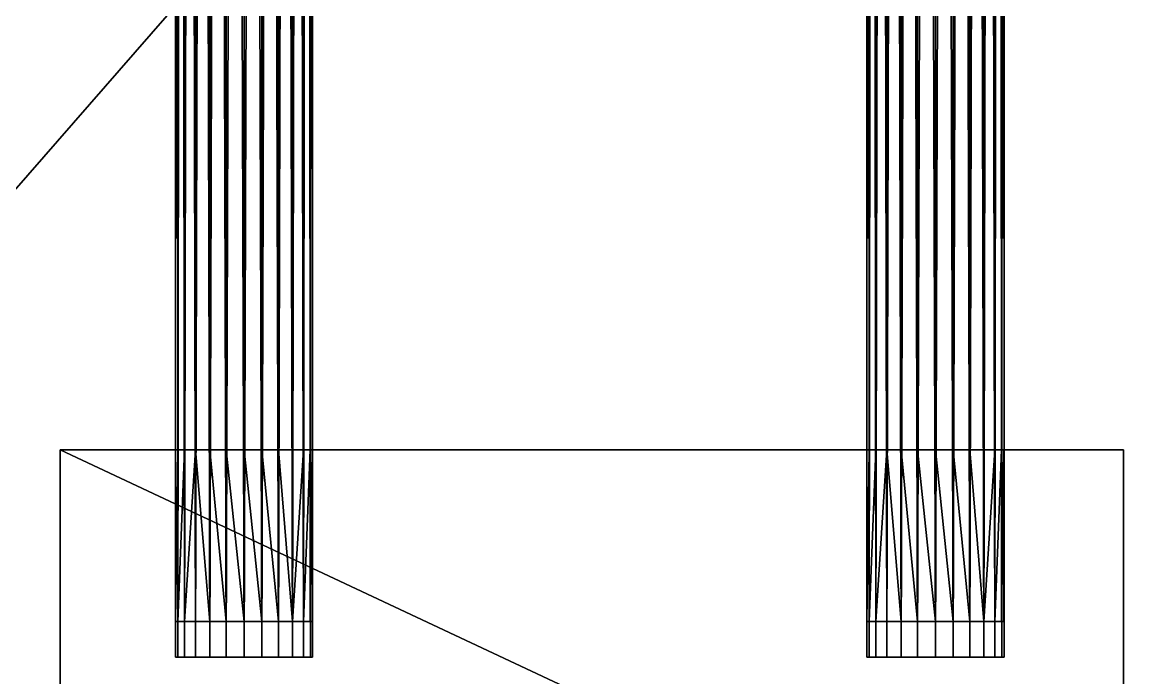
# Model space of a CAD drawing. Extents: x -15 to 425, y -15 to 425.
# Drawn here: x 87.9 to 153.2, y 32.8 to 71 of the extents above; entities that cross this region are included whole.
import ezdxf

# ---------------------------------------------------------------- set-up
doc = ezdxf.new("R2010")
doc.units = 0
doc.layers.get('0').update_dxf_attribs({"color": 13, "linetype": 'CONTINUOUS'})
for name, color, linetype in [('BARRES_PRINCIPALES', 36, 'CONTINUOUS'), ('PLATEAU_PRINCIPAL', 190, 'CONTINUOUS'), ('SUPPORT_HORIZONTAL', 36, 'CONTINUOUS')]:
    doc.layers.add(name, color=color, linetype=linetype)

# ---------------------------------------------------------------- blocks, each defined once
blk = doc.blocks.new('FOND')
mesh = blk.add_polyface()
corners = [(430, 430), (0, 0), (0, 430), (430, 0)]
mesh.append_faces([[corners[k] for k in face] for face in [(0, 1, 2), (1, 0, 3)]], dxfattribs={"vtx0": -1})
mesh = blk.add_polyface()
corners = [(430, 0, 10), (0, 430, 10), (0, 0, 10), (430, 430, 10)]
mesh.append_faces([[corners[k] for k in face] for face in [(0, 1, 2), (1, 0, 3)]], dxfattribs={"vtx0": -1})
blk = doc.blocks.new('PLATEAU_PRINCIPAL')
at = {"layer": 'PLATEAU_PRINCIPAL'}
mesh = blk.add_polyface(dxfattribs=at)
corners = [(0, 32.244, 10), (32.244, 385, 10), (0, 352.756, 10), (32.244, 0, 10), (368.326, 385, 10), (368.326, 0, 10), (400.57, 32.244, 10), (400.57, 352.756, 10)]
mesh.append_faces([[corners[k] for k in face] for face in [(0, 1, 2), (4, 6, 7)]], dxfattribs={"vtx0": -1})
mesh.append_faces([[corners[k] for k in face] for face in [(1, 3, 4)]], dxfattribs={"vtx0": -1, "vtx1": -1})
mesh.append_faces([[corners[k] for k in face] for face in [(1, 0, 3), (4, 3, 5), (4, 5, 6)]], dxfattribs={"vtx0": -1, "vtx2": -1})
mesh = blk.add_polyface(dxfattribs=at)
corners = [(32.244, 385), (0, 32.244), (0, 352.756), (32.244, 0), (368.326, 385), (368.326, 0), (400.57, 352.756), (400.57, 32.244)]
mesh.append_faces([[corners[k] for k in face] for face in [(0, 1, 2), (5, 6, 7)]], dxfattribs={"vtx0": -1})
mesh.append_faces([[corners[k] for k in face] for face in [(1, 0, 3), (3, 4, 5)]], dxfattribs={"vtx0": -1, "vtx1": -1})
mesh.append_faces([[corners[k] for k in face] for face in [(3, 0, 4), (5, 4, 6)]], dxfattribs={"vtx0": -1, "vtx2": -1})
blk = doc.blocks.new('BARRE_TRANSVERSALLE')
at = {"layer": 'BARRES_PRINCIPALES'}
for p, q in [((500.6, 8, 4), (159.2, 8, 4)), ((500.6, 7.864, 2.965), (159.2, 7.864, 2.965)), ((500.6, 7.864, 5.035), (159.2, 7.864, 5.035)), ((500.6, 7.464, 2), (159.2, 7.464, 2)), ((500.6, 7.464, 6), (159.2, 7.464, 6)), ((500.6, 6.828, 1.172), (159.2, 6.828, 1.172)), ((500.6, 6.828, 6.828), (159.2, 6.828, 6.828)), ((500.6, 6, 0.536), (159.2, 6, 0.536)), ((500.6, 6, 7.464), (159.2, 6, 7.464)), ((500.6, 5.035, 0.136), (159.2, 5.035, 0.136)), ((500.6, 5.035, 7.864), (159.2, 5.035, 7.864)), ((500.6, 4, 8), (159.2, 4, 8)), ((500.6, 4), (159.2, 4)), ((500.6, 2.965, 0.136), (159.2, 2.965, 0.136)), ((500.6, 2.965, 7.864), (159.2, 2.965, 7.864)), ((500.6, 2, 7.464), (159.2, 2, 7.464)), ((500.6, 2, 0.536), (159.2, 2, 0.536)), ((500.6, 1.172, 6.828), (159.2, 1.172, 6.828)), ((500.6, 1.172, 1.172), (159.2, 1.172, 1.172)), ((500.6, 0.536, 6), (159.2, 0.536, 6)), ((500.6, 0.536, 2), (159.2, 0.536, 2)), ((500.6, 0.136, 2.965), (159.2, 0.136, 2.965)), ((500.6, 0.136, 5.035), (159.2, 0.136, 5.035)), ((500.6, 0, 4), (159.2, 0, 4))]:
    blk.add_line(p, q, dxfattribs=at)
at = {"layer": 'BARRES_PRINCIPALES', "extrusion": (-1, 0, 0)}
blk.add_circle((-4, 4, -500.6), 4, dxfattribs=at)
at = {"layer": 'BARRES_PRINCIPALES'}
mesh = blk.add_polyface(dxfattribs=at)
corners = [(159.2, 8, 4), (500.6, 7.864, 2.965), (159.2, 7.864, 2.965), (500.6, 8, 4)]
mesh.append_faces([[corners[k] for k in face] for face in [(0, 1, 2), (1, 0, 3)]], dxfattribs={"vtx0": -1})
mesh = blk.add_polyface(dxfattribs=at)
corners = [(159.2, 7.864, 5.035), (500.6, 8, 4), (159.2, 8, 4), (500.6, 7.864, 5.035)]
mesh.append_faces([[corners[k] for k in face] for face in [(0, 1, 2), (1, 0, 3)]], dxfattribs={"vtx0": -1})
mesh = blk.add_polyface(dxfattribs=at)
corners = [(159.2, 7.864, 2.965), (500.6, 7.464, 2), (159.2, 7.464, 2), (500.6, 7.864, 2.965)]
mesh.append_faces([[corners[k] for k in face] for face in [(0, 1, 2), (1, 0, 3)]], dxfattribs={"vtx0": -1})
mesh = blk.add_polyface(dxfattribs=at)
corners = [(159.2, 7.464, 6), (500.6, 7.864, 5.035), (159.2, 7.864, 5.035), (500.6, 7.464, 6)]
mesh.append_faces([[corners[k] for k in face] for face in [(0, 1, 2), (1, 0, 3)]], dxfattribs={"vtx0": -1})
mesh = blk.add_polyface(dxfattribs=at)
corners = [(500.6, 0.136, 2.965), (500.6, 0.136, 5.035), (500.6, 0, 4), (500.6, 0.536, 2), (500.6, 0.536, 6), (500.6, 1.172, 1.172), (500.6, 1.172, 6.828), (500.6, 2, 0.536), (500.6, 2, 7.464), (500.6, 2.965, 0.136), (500.6, 2.965, 7.864), (500.6, 4), (500.6, 4, 8), (500.6, 5.035, 0.136), (500.6, 5.035, 7.864), (500.6, 6, 0.536), (500.6, 6, 7.464), (500.6, 6.828, 1.172), (500.6, 6.828, 6.828), (500.6, 7.464, 2), (500.6, 7.464, 6), (500.6, 7.864, 2.965), (500.6, 7.864, 5.035), (500.6, 8, 4)]
mesh.append_faces([[corners[k] for k in face] for face in [(0, 1, 2), (22, 21, 23)]], dxfattribs={"vtx0": -1})
mesh.append_faces([[corners[k] for k in face] for face in [(1, 3, 4), (4, 5, 6), (6, 7, 8), (8, 9, 10), (10, 11, 12), (12, 13, 14), (14, 15, 16), (16, 17, 18), (18, 19, 20), (20, 21, 22)]], dxfattribs={"vtx0": -1, "vtx1": -1})
mesh.append_faces([[corners[k] for k in face] for face in [(1, 0, 3), (4, 3, 5), (6, 5, 7), (8, 7, 9), (10, 9, 11), (12, 11, 13), (14, 13, 15), (16, 15, 17), (18, 17, 19), (20, 19, 21)]], dxfattribs={"vtx0": -1, "vtx2": -1})
mesh = blk.add_polyface(dxfattribs=at)
corners = [(159.2, 6.828, 6.828), (500.6, 7.464, 6), (159.2, 7.464, 6), (500.6, 6.828, 6.828)]
mesh.append_faces([[corners[k] for k in face] for face in [(0, 1, 2), (1, 0, 3)]], dxfattribs={"vtx0": -1})
mesh = blk.add_polyface(dxfattribs=at)
corners = [(159.2, 7.464, 2), (500.6, 6.828, 1.172), (159.2, 6.828, 1.172), (500.6, 7.464, 2)]
mesh.append_faces([[corners[k] for k in face] for face in [(0, 1, 2), (1, 0, 3)]], dxfattribs={"vtx0": -1})
mesh = blk.add_polyface(dxfattribs=at)
corners = [(500.6, 6, 7.464), (159.2, 6.828, 6.828), (159.2, 6, 7.464), (500.6, 6.828, 6.828)]
mesh.append_faces([[corners[k] for k in face] for face in [(0, 1, 2), (1, 0, 3)]], dxfattribs={"vtx0": -1})
mesh = blk.add_polyface(dxfattribs=at)
corners = [(500.6, 6.828, 1.172), (159.2, 6, 0.536), (159.2, 6.828, 1.172), (500.6, 6, 0.536)]
mesh.append_faces([[corners[k] for k in face] for face in [(0, 1, 2), (1, 0, 3)]], dxfattribs={"vtx0": -1})
mesh = blk.add_polyface(dxfattribs=at)
corners = [(500.6, 5.035, 7.864), (159.2, 6, 7.464), (159.2, 5.035, 7.864), (500.6, 6, 7.464)]
mesh.append_faces([[corners[k] for k in face] for face in [(0, 1, 2), (1, 0, 3)]], dxfattribs={"vtx0": -1})
mesh = blk.add_polyface(dxfattribs=at)
corners = [(500.6, 6, 0.536), (159.2, 5.035, 0.136), (159.2, 6, 0.536), (500.6, 5.035, 0.136)]
mesh.append_faces([[corners[k] for k in face] for face in [(0, 1, 2), (1, 0, 3)]], dxfattribs={"vtx0": -1})
mesh = blk.add_polyface(dxfattribs=at)
corners = [(500.6, 4, 8), (159.2, 5.035, 7.864), (159.2, 4, 8), (500.6, 5.035, 7.864)]
mesh.append_faces([[corners[k] for k in face] for face in [(0, 1, 2), (1, 0, 3)]], dxfattribs={"vtx0": -1})
mesh = blk.add_polyface(dxfattribs=at)
corners = [(500.6, 5.035, 0.136), (159.2, 4), (159.2, 5.035, 0.136), (500.6, 4)]
mesh.append_faces([[corners[k] for k in face] for face in [(0, 1, 2), (1, 0, 3)]], dxfattribs={"vtx0": -1})
mesh = blk.add_polyface(dxfattribs=at)
corners = [(500.6, 2.965, 7.864), (159.2, 4, 8), (159.2, 2.965, 7.864), (500.6, 4, 8)]
mesh.append_faces([[corners[k] for k in face] for face in [(0, 1, 2), (1, 0, 3)]], dxfattribs={"vtx0": -1})
mesh = blk.add_polyface(dxfattribs=at)
corners = [(500.6, 4), (159.2, 2.965, 0.136), (159.2, 4), (500.6, 2.965, 0.136)]
mesh.append_faces([[corners[k] for k in face] for face in [(0, 1, 2), (1, 0, 3)]], dxfattribs={"vtx0": -1})
mesh = blk.add_polyface(dxfattribs=at)
corners = [(500.6, 2.965, 0.136), (159.2, 2, 0.536), (159.2, 2.965, 0.136), (500.6, 2, 0.536)]
mesh.append_faces([[corners[k] for k in face] for face in [(0, 1, 2), (1, 0, 3)]], dxfattribs={"vtx0": -1})
mesh = blk.add_polyface(dxfattribs=at)
corners = [(500.6, 2, 7.464), (159.2, 2.965, 7.864), (159.2, 2, 7.464), (500.6, 2.965, 7.864)]
mesh.append_faces([[corners[k] for k in face] for face in [(0, 1, 2), (1, 0, 3)]], dxfattribs={"vtx0": -1})
mesh = blk.add_polyface(dxfattribs=at)
corners = [(500.6, 2, 0.536), (159.2, 1.172, 1.172), (159.2, 2, 0.536), (500.6, 1.172, 1.172)]
mesh.append_faces([[corners[k] for k in face] for face in [(0, 1, 2), (1, 0, 3)]], dxfattribs={"vtx0": -1})
mesh = blk.add_polyface(dxfattribs=at)
corners = [(500.6, 1.172, 6.828), (159.2, 2, 7.464), (159.2, 1.172, 6.828), (500.6, 2, 7.464)]
mesh.append_faces([[corners[k] for k in face] for face in [(0, 1, 2), (1, 0, 3)]], dxfattribs={"vtx0": -1})
mesh = blk.add_polyface(dxfattribs=at)
corners = [(500.6, 0.536, 2), (159.2, 1.172, 1.172), (500.6, 1.172, 1.172), (159.2, 0.536, 2)]
mesh.append_faces([[corners[k] for k in face] for face in [(0, 1, 2), (1, 0, 3)]], dxfattribs={"vtx0": -1})
mesh = blk.add_polyface(dxfattribs=at)
corners = [(500.6, 1.172, 6.828), (159.2, 0.536, 6), (500.6, 0.536, 6), (159.2, 1.172, 6.828)]
mesh.append_faces([[corners[k] for k in face] for face in [(0, 1, 2), (1, 0, 3)]], dxfattribs={"vtx0": -1})
mesh = blk.add_polyface(dxfattribs=at)
corners = [(500.6, 0.136, 2.965), (159.2, 0.536, 2), (500.6, 0.536, 2), (159.2, 0.136, 2.965)]
mesh.append_faces([[corners[k] for k in face] for face in [(0, 1, 2), (1, 0, 3)]], dxfattribs={"vtx0": -1})
mesh = blk.add_polyface(dxfattribs=at)
corners = [(500.6, 0.536, 6), (159.2, 0.136, 5.035), (500.6, 0.136, 5.035), (159.2, 0.536, 6)]
mesh.append_faces([[corners[k] for k in face] for face in [(0, 1, 2), (1, 0, 3)]], dxfattribs={"vtx0": -1})
mesh = blk.add_polyface(dxfattribs=at)
corners = [(500.6, 0.136, 5.035), (159.2, 0, 4), (500.6, 0, 4), (159.2, 0.136, 5.035)]
mesh.append_faces([[corners[k] for k in face] for face in [(0, 1, 2), (1, 0, 3)]], dxfattribs={"vtx0": -1})
mesh = blk.add_polyface(dxfattribs=at)
corners = [(500.6, 0, 4), (159.2, 0.136, 2.965), (500.6, 0.136, 2.965), (159.2, 0, 4)]
mesh.append_faces([[corners[k] for k in face] for face in [(0, 1, 2), (1, 0, 3)]], dxfattribs={"vtx0": -1})
blk = doc.blocks.new('SUPPORT_HORIZONTAL')
at = {"layer": 'SUPPORT_HORIZONTAL'}
for p, q in [((61.983, 39.1), (0, 39.1)), ((0, 10, 20), (0, 39.1, 20)), ((61.983, 39.1, 20), (0, 39.1, 20)), ((0, 39.1, 20), (0, 39.1)), ((0, 10), (0, 39.1)), ((6.718, 39.1, 9.981), (6.718, 29.1, 9.981)), ((6.855, 39.1, 11.016), (6.855, 29.1, 11.016)), ((6.855, 39.1, 8.945), (6.855, 29.1, 8.945)), ((7.254, 39.1, 11.981), (7.254, 29.1, 11.981)), ((7.254, 39.1, 7.981), (7.254, 29.1, 7.981)), ((7.89, 39.1, 12.809), (7.89, 29.1, 12.809)), ((7.89, 39.1, 7.152), (7.89, 29.1, 7.152)), ((8.718, 39.1, 13.445), (8.718, 29.1, 13.445)), ((8.718, 39.1, 6.517), (8.718, 29.1, 6.517)), ((9.683, 39.1, 13.844), (9.683, 29.1, 13.844)), ((9.683, 39.1, 6.117), (9.683, 29.1, 6.117)), ((10.718, 39.1, 5.981), (10.718, 29.1, 5.981)), ((10.718, 39.1, 13.981), (10.718, 29.1, 13.981)), ((11.754, 39.1, 6.117), (11.754, 29.1, 6.117)), ((11.754, 39.1, 13.844), (11.754, 29.1, 13.844)), ((12.718, 39.1, 6.517), (12.718, 29.1, 6.517)), ((12.718, 39.1, 13.445), (12.718, 29.1, 13.445)), ((13.547, 39.1, 7.152), (13.547, 29.1, 7.152)), ((13.547, 39.1, 12.809), (13.547, 29.1, 12.809)), ((14.182, 39.1, 7.981), (14.182, 29.1, 7.981)), ((14.182, 39.1, 11.981), (14.182, 29.1, 11.981)), ((14.582, 39.1, 8.945), (14.582, 29.1, 8.945)), ((14.582, 39.1, 11.016), (14.582, 29.1, 11.016)), ((14.718, 39.1, 9.981), (14.718, 29.1, 9.981)), ((47.018, 39.1, 9.981), (47.018, 29.1, 9.981)), ((47.155, 39.1, 8.945), (47.155, 29.1, 8.945)), ((47.155, 39.1, 11.016), (47.155, 29.1, 11.016)), ((47.554, 39.1, 11.981), (47.554, 29.1, 11.981)), ((47.554, 39.1, 7.981), (47.554, 29.1, 7.981)), ((48.19, 39.1, 7.152), (48.19, 29.1, 7.152)), ((48.19, 39.1, 12.809), (48.19, 29.1, 12.809)), ((49.018, 39.1, 13.445), (49.018, 29.1, 13.445)), ((49.018, 39.1, 6.517), (49.018, 29.1, 6.517)), ((49.983, 39.1, 13.844), (49.983, 29.1, 13.844)), ((49.983, 39.1, 6.117), (49.983, 29.1, 6.117)), ((51.018, 39.1, 13.981), (51.018, 29.1, 13.981)), ((51.018, 39.1, 5.981), (51.018, 29.1, 5.981)), ((52.054, 39.1, 6.117), (52.054, 29.1, 6.117)), ((52.054, 39.1, 13.844), (52.054, 29.1, 13.844)), ((53.018, 39.1, 6.517), (53.018, 29.1, 6.517)), ((53.018, 39.1, 13.445), (53.018, 29.1, 13.445)), ((53.847, 39.1, 7.152), (53.847, 29.1, 7.152)), ((53.847, 39.1, 12.809), (53.847, 29.1, 12.809)), ((54.482, 39.1, 7.981), (54.482, 29.1, 7.981)), ((54.482, 39.1, 11.981), (54.482, 29.1, 11.981)), ((54.882, 39.1, 11.016), (54.882, 29.1, 11.016)), ((54.882, 39.1, 8.945), (54.882, 29.1, 8.945)), ((55.018, 39.1, 9.981), (55.018, 29.1, 9.981)), ((61.983, 10), (61.983, 39.1)), ((61.983, 10, 20), (61.983, 39.1, 20)), ((61.983, 39.1, 20), (61.983, 39.1))]:
    blk.add_line(p, q, dxfattribs=at)
at = {"layer": 'SUPPORT_HORIZONTAL', "extrusion": (-1.30125e-13, -1, 1.66337e-16)}
for centre in [(10.718, 9.981, -39.1), (10.718, 9.981, -29.1)]:
    blk.add_circle(centre, 4, dxfattribs=at)
at = {"layer": 'SUPPORT_HORIZONTAL', "extrusion": (-1.29787e-13, -1, 2.56927e-16)}
blk.add_circle((51.018, 9.981, -39.1), 4, dxfattribs=at)
at = {"layer": 'SUPPORT_HORIZONTAL', "extrusion": (-1.29718e-13, -1, 8.1208e-26)}
blk.add_circle((51.018, 9.981, -29.1), 4, dxfattribs=at)
at = {"layer": 'SUPPORT_HORIZONTAL'}
mesh = blk.add_polyface(dxfattribs=at)
corners = [(0, 39.1), (10.718, 39.1, 5.981), (51.018, 39.1, 5.981), (9.683, 39.1, 6.117), (8.718, 39.1, 6.517), (7.89, 39.1, 7.152), (7.254, 39.1, 7.981), (0, 39.1, 20), (6.855, 39.1, 8.945), (6.718, 39.1, 9.981), (6.855, 39.1, 11.016), (7.254, 39.1, 11.981), (7.89, 39.1, 12.809), (8.718, 39.1, 13.445), (9.683, 39.1, 13.844), (10.718, 39.1, 13.981), (51.018, 39.1, 13.981), (61.983, 39.1, 20), (61.983, 39.1), (54.482, 39.1, 7.981), (53.847, 39.1, 7.152), (53.018, 39.1, 6.517), (52.054, 39.1, 6.117), (54.882, 39.1, 8.945), (55.018, 39.1, 9.981), (54.882, 39.1, 11.016), (54.482, 39.1, 11.981), (53.847, 39.1, 12.809), (53.018, 39.1, 13.445), (52.054, 39.1, 13.844), (49.983, 39.1, 6.117), (11.754, 39.1, 6.117), (49.018, 39.1, 6.517), (12.718, 39.1, 6.517), (48.19, 39.1, 7.152), (13.547, 39.1, 7.152), (47.554, 39.1, 7.981), (14.182, 39.1, 7.981), (47.155, 39.1, 8.945), (14.582, 39.1, 8.945), (47.018, 39.1, 9.981), (14.718, 39.1, 9.981), (47.155, 39.1, 11.016), (14.582, 39.1, 11.016), (47.554, 39.1, 11.981), (14.182, 39.1, 11.981), (48.19, 39.1, 12.809), (13.547, 39.1, 12.809), (49.018, 39.1, 13.445), (12.718, 39.1, 13.445), (49.983, 39.1, 13.844), (11.754, 39.1, 13.844)]
mesh.append_faces([[corners[k] for k in face] for face in [(1, 0, 3), (3, 0, 4), (4, 0, 5), (5, 0, 6), (6, 7, 8), (8, 7, 9), (9, 7, 10), (10, 7, 11), (11, 7, 12), (12, 7, 13), (13, 7, 14), (14, 7, 15), (18, 19, 17), (19, 18, 20), (20, 18, 21), (21, 18, 22), (22, 18, 2), (30, 31, 32), (32, 33, 34), (34, 35, 36), (36, 37, 38), (38, 39, 40), (40, 41, 42), (42, 43, 44), (44, 45, 46), (46, 47, 48), (48, 49, 50), (50, 15, 16)]], dxfattribs={"vtx0": -1, "vtx1": -1})
mesh.append_faces([[corners[k] for k in face] for face in [(0, 1, 2), (15, 7, 16)]], dxfattribs={"vtx0": -1, "vtx1": -1, "vtx2": -1})
mesh.append_faces([[corners[k] for k in face] for face in [(6, 0, 7), (16, 7, 17), (2, 18, 0), (17, 19, 23), (17, 23, 24), (17, 24, 25), (17, 25, 26), (17, 26, 27), (17, 27, 28), (17, 28, 29), (17, 29, 16), (1, 30, 2), (30, 1, 31), (32, 31, 33), (34, 33, 35), (36, 35, 37), (38, 37, 39), (40, 39, 41), (42, 41, 43), (44, 43, 45), (46, 45, 47), (48, 47, 49), (50, 49, 51), (50, 51, 15)]], dxfattribs={"vtx0": -1, "vtx2": -1})
mesh = blk.add_polyface(dxfattribs=at)
corners = [(0, 2.929, 17.071), (0, 2.5, 10), (0, 1.34, 15), (0, 2.756, 11.941), (0, 3.505, 13.75), (0, 5, 18.66), (0, 3.697, 14), (0, 4.697, 15.303), (0, 6.25, 16.495), (0, 7.412, 19.659), (0, 8.059, 17.244), (0, 10, 20), (0, 10, 17.5), (0, 11.941, 17.244), (0, 39.1, 20), (0, 13.75, 16.495), (0, 15.303, 15.303), (0, 16.495, 13.75), (0, 17.244, 11.941), (0, 17.5, 10), (0, 0.341, 12.588), (0, 0.341, 7.412), (0, 0, 10), (0, 0.926, 6), (0, 0.926, 14), (0, 1.34, 5), (0, 2.929, 2.929), (0, 2.756, 8.059), (0, 3.505, 6.25), (0, 5, 1.34), (0, 3.697, 6), (0, 4.697, 4.697), (0, 6.25, 3.505), (0, 7.412, 0.341), (0, 8.059, 2.756), (0, 10), (0, 10, 2.5), (0, 11.941, 2.756), (0, 39.1), (0, 13.75, 3.505), (0, 15.303, 4.697), (0, 16.495, 6.25), (0, 17.244, 8.059)]
mesh.append_faces([[corners[k] for k in face] for face in [(20, 21, 22)]], dxfattribs={"vtx0": -1})
mesh.append_faces([[corners[k] for k in face] for face in [(0, 1, 2), (1, 0, 3), (3, 0, 4), (4, 5, 6), (6, 5, 7), (7, 5, 8), (8, 9, 10), (10, 11, 12), (12, 11, 13), (13, 14, 15), (15, 14, 16), (16, 14, 17), (17, 14, 18), (18, 14, 19), (21, 20, 23), (23, 24, 25), (25, 2, 26), (26, 28, 29), (29, 32, 33), (33, 34, 35), (35, 37, 38), (38, 19, 14)]], dxfattribs={"vtx0": -1, "vtx1": -1})
mesh.append_faces([[corners[k] for k in face] for face in [(26, 2, 1)]], dxfattribs={"vtx0": -1, "vtx1": -1, "vtx2": -1})
mesh.append_faces([[corners[k] for k in face] for face in [(4, 0, 5), (8, 5, 9), (10, 9, 11), (13, 11, 14), (23, 20, 24), (25, 24, 2), (26, 1, 27), (26, 27, 28), (29, 28, 30), (29, 30, 31), (29, 31, 32), (33, 32, 34), (35, 34, 36), (35, 36, 37), (38, 37, 39), (38, 39, 40), (38, 40, 41), (38, 41, 42), (38, 42, 19)]], dxfattribs={"vtx0": -1, "vtx2": -1})
mesh = blk.add_polyface(dxfattribs=at)
corners = [(61.983, 10, 20), (0, 39.1, 20), (0, 10, 20), (61.983, 39.1, 20)]
mesh.append_faces([[corners[k] for k in face] for face in [(0, 1, 2), (1, 0, 3)]], dxfattribs={"vtx0": -1})
mesh = blk.add_polyface(dxfattribs=at)
corners = [(0, 39.1), (61.983, 10), (0, 10), (61.983, 39.1)]
mesh.append_faces([[corners[k] for k in face] for face in [(0, 1, 2), (1, 0, 3)]], dxfattribs={"vtx0": -1})
mesh = blk.add_polyface(dxfattribs=at)
corners = [(6.718, 29.1, 9.981), (6.855, 39.1, 11.016), (6.855, 29.1, 11.016), (6.718, 39.1, 9.981)]
mesh.append_faces([[corners[k] for k in face] for face in [(0, 1, 2), (1, 0, 3)]], dxfattribs={"vtx0": -1})
mesh = blk.add_polyface(dxfattribs=at)
corners = [(6.855, 39.1, 8.945), (6.718, 29.1, 9.981), (6.855, 29.1, 8.945), (6.718, 39.1, 9.981)]
mesh.append_faces([[corners[k] for k in face] for face in [(0, 1, 2), (1, 0, 3)]], dxfattribs={"vtx0": -1})
mesh = blk.add_polyface(dxfattribs=at)
corners = [(6.855, 29.1, 11.016), (7.254, 39.1, 11.981), (7.254, 29.1, 11.981), (6.855, 39.1, 11.016)]
mesh.append_faces([[corners[k] for k in face] for face in [(0, 1, 2), (1, 0, 3)]], dxfattribs={"vtx0": -1})
mesh = blk.add_polyface(dxfattribs=at)
corners = [(7.254, 39.1, 7.981), (6.855, 29.1, 8.945), (7.254, 29.1, 7.981), (6.855, 39.1, 8.945)]
mesh.append_faces([[corners[k] for k in face] for face in [(0, 1, 2), (1, 0, 3)]], dxfattribs={"vtx0": -1})
mesh = blk.add_polyface(dxfattribs=at)
corners = [(7.254, 29.1, 11.981), (7.89, 39.1, 12.809), (7.89, 29.1, 12.809), (7.254, 39.1, 11.981)]
mesh.append_faces([[corners[k] for k in face] for face in [(0, 1, 2), (1, 0, 3)]], dxfattribs={"vtx0": -1})
mesh = blk.add_polyface(dxfattribs=at)
corners = [(7.89, 39.1, 7.152), (7.254, 29.1, 7.981), (7.89, 29.1, 7.152), (7.254, 39.1, 7.981)]
mesh.append_faces([[corners[k] for k in face] for face in [(0, 1, 2), (1, 0, 3)]], dxfattribs={"vtx0": -1})
mesh = blk.add_polyface(dxfattribs=at)
corners = [(7.89, 39.1, 12.809), (8.718, 29.1, 13.445), (7.89, 29.1, 12.809), (8.718, 39.1, 13.445)]
mesh.append_faces([[corners[k] for k in face] for face in [(0, 1, 2), (1, 0, 3)]], dxfattribs={"vtx0": -1})
mesh = blk.add_polyface(dxfattribs=at)
corners = [(8.718, 29.1, 6.517), (7.89, 39.1, 7.152), (7.89, 29.1, 7.152), (8.718, 39.1, 6.517)]
mesh.append_faces([[corners[k] for k in face] for face in [(0, 1, 2), (1, 0, 3)]], dxfattribs={"vtx0": -1})
mesh = blk.add_polyface(dxfattribs=at)
corners = [(8.718, 39.1, 13.445), (9.683, 29.1, 13.844), (8.718, 29.1, 13.445), (9.683, 39.1, 13.844)]
mesh.append_faces([[corners[k] for k in face] for face in [(0, 1, 2), (1, 0, 3)]], dxfattribs={"vtx0": -1})
mesh = blk.add_polyface(dxfattribs=at)
corners = [(9.683, 29.1, 6.117), (8.718, 39.1, 6.517), (8.718, 29.1, 6.517), (9.683, 39.1, 6.117)]
mesh.append_faces([[corners[k] for k in face] for face in [(0, 1, 2), (1, 0, 3)]], dxfattribs={"vtx0": -1})
mesh = blk.add_polyface(dxfattribs=at)
corners = [(10.718, 29.1, 5.981), (9.683, 39.1, 6.117), (9.683, 29.1, 6.117), (10.718, 39.1, 5.981)]
mesh.append_faces([[corners[k] for k in face] for face in [(0, 1, 2), (1, 0, 3)]], dxfattribs={"vtx0": -1})
mesh = blk.add_polyface(dxfattribs=at)
corners = [(9.683, 39.1, 13.844), (10.718, 29.1, 13.981), (9.683, 29.1, 13.844), (10.718, 39.1, 13.981)]
mesh.append_faces([[corners[k] for k in face] for face in [(0, 1, 2), (1, 0, 3)]], dxfattribs={"vtx0": -1})
mesh = blk.add_polyface(dxfattribs=at)
corners = [(11.754, 29.1, 6.117), (10.718, 39.1, 5.981), (10.718, 29.1, 5.981), (11.754, 39.1, 6.117)]
mesh.append_faces([[corners[k] for k in face] for face in [(0, 1, 2), (1, 0, 3)]], dxfattribs={"vtx0": -1})
mesh = blk.add_polyface(dxfattribs=at)
corners = [(10.718, 39.1, 13.981), (11.754, 29.1, 13.844), (10.718, 29.1, 13.981), (11.754, 39.1, 13.844)]
mesh.append_faces([[corners[k] for k in face] for face in [(0, 1, 2), (1, 0, 3)]], dxfattribs={"vtx0": -1})
mesh = blk.add_polyface(dxfattribs=at)
corners = [(12.718, 29.1, 6.517), (11.754, 39.1, 6.117), (11.754, 29.1, 6.117), (12.718, 39.1, 6.517)]
mesh.append_faces([[corners[k] for k in face] for face in [(0, 1, 2), (1, 0, 3)]], dxfattribs={"vtx0": -1})
mesh = blk.add_polyface(dxfattribs=at)
corners = [(11.754, 39.1, 13.844), (12.718, 29.1, 13.445), (11.754, 29.1, 13.844), (12.718, 39.1, 13.445)]
mesh.append_faces([[corners[k] for k in face] for face in [(0, 1, 2), (1, 0, 3)]], dxfattribs={"vtx0": -1})
mesh = blk.add_polyface(dxfattribs=at)
corners = [(13.547, 29.1, 7.152), (12.718, 39.1, 6.517), (12.718, 29.1, 6.517), (13.547, 39.1, 7.152)]
mesh.append_faces([[corners[k] for k in face] for face in [(0, 1, 2), (1, 0, 3)]], dxfattribs={"vtx0": -1})
mesh = blk.add_polyface(dxfattribs=at)
corners = [(12.718, 39.1, 13.445), (13.547, 29.1, 12.809), (12.718, 29.1, 13.445), (13.547, 39.1, 12.809)]
mesh.append_faces([[corners[k] for k in face] for face in [(0, 1, 2), (1, 0, 3)]], dxfattribs={"vtx0": -1})
mesh = blk.add_polyface(dxfattribs=at)
corners = [(14.182, 39.1, 7.981), (13.547, 29.1, 7.152), (14.182, 29.1, 7.981), (13.547, 39.1, 7.152)]
mesh.append_faces([[corners[k] for k in face] for face in [(0, 1, 2), (1, 0, 3)]], dxfattribs={"vtx0": -1})
mesh = blk.add_polyface(dxfattribs=at)
corners = [(13.547, 29.1, 12.809), (14.182, 39.1, 11.981), (14.182, 29.1, 11.981), (13.547, 39.1, 12.809)]
mesh.append_faces([[corners[k] for k in face] for face in [(0, 1, 2), (1, 0, 3)]], dxfattribs={"vtx0": -1})
mesh = blk.add_polyface(dxfattribs=at)
corners = [(14.582, 39.1, 8.945), (14.182, 29.1, 7.981), (14.582, 29.1, 8.945), (14.182, 39.1, 7.981)]
mesh.append_faces([[corners[k] for k in face] for face in [(0, 1, 2), (1, 0, 3)]], dxfattribs={"vtx0": -1})
mesh = blk.add_polyface(dxfattribs=at)
corners = [(14.182, 29.1, 11.981), (14.582, 39.1, 11.016), (14.582, 29.1, 11.016), (14.182, 39.1, 11.981)]
mesh.append_faces([[corners[k] for k in face] for face in [(0, 1, 2), (1, 0, 3)]], dxfattribs={"vtx0": -1})
mesh = blk.add_polyface(dxfattribs=at)
corners = [(14.718, 39.1, 9.981), (14.582, 29.1, 8.945), (14.718, 29.1, 9.981), (14.582, 39.1, 8.945)]
mesh.append_faces([[corners[k] for k in face] for face in [(0, 1, 2), (1, 0, 3)]], dxfattribs={"vtx0": -1})
mesh = blk.add_polyface(dxfattribs=at)
corners = [(14.582, 29.1, 11.016), (14.718, 39.1, 9.981), (14.718, 29.1, 9.981), (14.582, 39.1, 11.016)]
mesh.append_faces([[corners[k] for k in face] for face in [(0, 1, 2), (1, 0, 3)]], dxfattribs={"vtx0": -1})
mesh = blk.add_polyface(dxfattribs=at)
corners = [(47.155, 39.1, 8.945), (47.018, 29.1, 9.981), (47.155, 29.1, 8.945), (47.018, 39.1, 9.981)]
mesh.append_faces([[corners[k] for k in face] for face in [(0, 1, 2), (1, 0, 3)]], dxfattribs={"vtx0": -1})
mesh = blk.add_polyface(dxfattribs=at)
corners = [(47.018, 29.1, 9.981), (47.155, 39.1, 11.016), (47.155, 29.1, 11.016), (47.018, 39.1, 9.981)]
mesh.append_faces([[corners[k] for k in face] for face in [(0, 1, 2), (1, 0, 3)]], dxfattribs={"vtx0": -1})
mesh = blk.add_polyface(dxfattribs=at)
corners = [(47.155, 29.1, 11.016), (47.554, 39.1, 11.981), (47.554, 29.1, 11.981), (47.155, 39.1, 11.016)]
mesh.append_faces([[corners[k] for k in face] for face in [(0, 1, 2), (1, 0, 3)]], dxfattribs={"vtx0": -1})
mesh = blk.add_polyface(dxfattribs=at)
corners = [(47.554, 39.1, 7.981), (47.155, 29.1, 8.945), (47.554, 29.1, 7.981), (47.155, 39.1, 8.945)]
mesh.append_faces([[corners[k] for k in face] for face in [(0, 1, 2), (1, 0, 3)]], dxfattribs={"vtx0": -1})
mesh = blk.add_polyface(dxfattribs=at)
corners = [(48.19, 39.1, 7.152), (47.554, 29.1, 7.981), (48.19, 29.1, 7.152), (47.554, 39.1, 7.981)]
mesh.append_faces([[corners[k] for k in face] for face in [(0, 1, 2), (1, 0, 3)]], dxfattribs={"vtx0": -1})
mesh = blk.add_polyface(dxfattribs=at)
corners = [(47.554, 29.1, 11.981), (48.19, 39.1, 12.809), (48.19, 29.1, 12.809), (47.554, 39.1, 11.981)]
mesh.append_faces([[corners[k] for k in face] for face in [(0, 1, 2), (1, 0, 3)]], dxfattribs={"vtx0": -1})
mesh = blk.add_polyface(dxfattribs=at)
corners = [(49.018, 29.1, 6.517), (48.19, 39.1, 7.152), (48.19, 29.1, 7.152), (49.018, 39.1, 6.517)]
mesh.append_faces([[corners[k] for k in face] for face in [(0, 1, 2), (1, 0, 3)]], dxfattribs={"vtx0": -1})
mesh = blk.add_polyface(dxfattribs=at)
corners = [(48.19, 39.1, 12.809), (49.018, 29.1, 13.445), (48.19, 29.1, 12.809), (49.018, 39.1, 13.445)]
mesh.append_faces([[corners[k] for k in face] for face in [(0, 1, 2), (1, 0, 3)]], dxfattribs={"vtx0": -1})
mesh = blk.add_polyface(dxfattribs=at)
corners = [(49.018, 39.1, 13.445), (49.983, 29.1, 13.844), (49.018, 29.1, 13.445), (49.983, 39.1, 13.844)]
mesh.append_faces([[corners[k] for k in face] for face in [(0, 1, 2), (1, 0, 3)]], dxfattribs={"vtx0": -1})
mesh = blk.add_polyface(dxfattribs=at)
corners = [(49.983, 29.1, 6.117), (49.018, 39.1, 6.517), (49.018, 29.1, 6.517), (49.983, 39.1, 6.117)]
mesh.append_faces([[corners[k] for k in face] for face in [(0, 1, 2), (1, 0, 3)]], dxfattribs={"vtx0": -1})
mesh = blk.add_polyface(dxfattribs=at)
corners = [(49.983, 39.1, 13.844), (51.018, 29.1, 13.981), (49.983, 29.1, 13.844), (51.018, 39.1, 13.981)]
mesh.append_faces([[corners[k] for k in face] for face in [(0, 1, 2), (1, 0, 3)]], dxfattribs={"vtx0": -1})
mesh = blk.add_polyface(dxfattribs=at)
corners = [(51.018, 29.1, 5.981), (49.983, 39.1, 6.117), (49.983, 29.1, 6.117), (51.018, 39.1, 5.981)]
mesh.append_faces([[corners[k] for k in face] for face in [(0, 1, 2), (1, 0, 3)]], dxfattribs={"vtx0": -1})
mesh = blk.add_polyface(dxfattribs=at)
corners = [(51.018, 39.1, 13.981), (52.054, 29.1, 13.844), (51.018, 29.1, 13.981), (52.054, 39.1, 13.844)]
mesh.append_faces([[corners[k] for k in face] for face in [(0, 1, 2), (1, 0, 3)]], dxfattribs={"vtx0": -1})
mesh = blk.add_polyface(dxfattribs=at)
corners = [(52.054, 29.1, 6.117), (51.018, 39.1, 5.981), (51.018, 29.1, 5.981), (52.054, 39.1, 6.117)]
mesh.append_faces([[corners[k] for k in face] for face in [(0, 1, 2), (1, 0, 3)]], dxfattribs={"vtx0": -1})
mesh = blk.add_polyface(dxfattribs=at)
corners = [(53.018, 29.1, 6.517), (52.054, 39.1, 6.117), (52.054, 29.1, 6.117), (53.018, 39.1, 6.517)]
mesh.append_faces([[corners[k] for k in face] for face in [(0, 1, 2), (1, 0, 3)]], dxfattribs={"vtx0": -1})
mesh = blk.add_polyface(dxfattribs=at)
corners = [(52.054, 39.1, 13.844), (53.018, 29.1, 13.445), (52.054, 29.1, 13.844), (53.018, 39.1, 13.445)]
mesh.append_faces([[corners[k] for k in face] for face in [(0, 1, 2), (1, 0, 3)]], dxfattribs={"vtx0": -1})
mesh = blk.add_polyface(dxfattribs=at)
corners = [(53.018, 39.1, 13.445), (53.847, 29.1, 12.809), (53.018, 29.1, 13.445), (53.847, 39.1, 12.809)]
mesh.append_faces([[corners[k] for k in face] for face in [(0, 1, 2), (1, 0, 3)]], dxfattribs={"vtx0": -1})
mesh = blk.add_polyface(dxfattribs=at)
corners = [(53.847, 29.1, 7.152), (53.018, 39.1, 6.517), (53.018, 29.1, 6.517), (53.847, 39.1, 7.152)]
mesh.append_faces([[corners[k] for k in face] for face in [(0, 1, 2), (1, 0, 3)]], dxfattribs={"vtx0": -1})
mesh = blk.add_polyface(dxfattribs=at)
corners = [(54.482, 39.1, 7.981), (53.847, 29.1, 7.152), (54.482, 29.1, 7.981), (53.847, 39.1, 7.152)]
mesh.append_faces([[corners[k] for k in face] for face in [(0, 1, 2), (1, 0, 3)]], dxfattribs={"vtx0": -1})
mesh = blk.add_polyface(dxfattribs=at)
corners = [(53.847, 29.1, 12.809), (54.482, 39.1, 11.981), (54.482, 29.1, 11.981), (53.847, 39.1, 12.809)]
mesh.append_faces([[corners[k] for k in face] for face in [(0, 1, 2), (1, 0, 3)]], dxfattribs={"vtx0": -1})
mesh = blk.add_polyface(dxfattribs=at)
corners = [(54.482, 29.1, 11.981), (54.882, 39.1, 11.016), (54.882, 29.1, 11.016), (54.482, 39.1, 11.981)]
mesh.append_faces([[corners[k] for k in face] for face in [(0, 1, 2), (1, 0, 3)]], dxfattribs={"vtx0": -1})
mesh = blk.add_polyface(dxfattribs=at)
corners = [(54.882, 39.1, 8.945), (54.482, 29.1, 7.981), (54.882, 29.1, 8.945), (54.482, 39.1, 7.981)]
mesh.append_faces([[corners[k] for k in face] for face in [(0, 1, 2), (1, 0, 3)]], dxfattribs={"vtx0": -1})
mesh = blk.add_polyface(dxfattribs=at)
corners = [(54.882, 29.1, 11.016), (55.018, 39.1, 9.981), (55.018, 29.1, 9.981), (54.882, 39.1, 11.016)]
mesh.append_faces([[corners[k] for k in face] for face in [(0, 1, 2), (1, 0, 3)]], dxfattribs={"vtx0": -1})
mesh = blk.add_polyface(dxfattribs=at)
corners = [(55.018, 39.1, 9.981), (54.882, 29.1, 8.945), (55.018, 29.1, 9.981), (54.882, 39.1, 8.945)]
mesh.append_faces([[corners[k] for k in face] for face in [(0, 1, 2), (1, 0, 3)]], dxfattribs={"vtx0": -1})
mesh = blk.add_polyface(dxfattribs=at)
corners = [(61.983, 0.341, 7.412), (61.983, 0.341, 12.588), (61.983, 0, 10), (61.983, 0.926, 6), (61.983, 0.926, 14), (61.983, 1.34, 5), (61.983, 1.34, 15), (61.983, 2.929, 2.929), (61.983, 2.5, 10), (61.983, 2.756, 8.059), (61.983, 3.505, 6.25), (61.983, 5, 1.34), (61.983, 3.697, 6), (61.983, 4.697, 4.697), (61.983, 6.25, 3.505), (61.983, 7.412, 0.341), (61.983, 8.059, 2.756), (61.983, 10), (61.983, 10, 2.5), (61.983, 39.1), (61.983, 11.941, 2.756), (61.983, 13.75, 3.505), (61.983, 15.303, 4.697), (61.983, 16.495, 6.25), (61.983, 17.244, 8.059), (61.983, 17.5, 10), (61.983, 2.929, 17.071), (61.983, 2.756, 11.941), (61.983, 3.505, 13.75), (61.983, 5, 18.66), (61.983, 3.697, 14), (61.983, 4.697, 15.303), (61.983, 6.25, 16.495), (61.983, 7.412, 19.659), (61.983, 8.059, 17.244), (61.983, 10, 20), (61.983, 10, 17.5), (61.983, 11.941, 17.244), (61.983, 39.1, 20), (61.983, 13.75, 16.495), (61.983, 15.303, 15.303), (61.983, 16.495, 13.75), (61.983, 17.244, 11.941)]
mesh.append_faces([[corners[k] for k in face] for face in [(0, 1, 2)]], dxfattribs={"vtx0": -1})
mesh.append_faces([[corners[k] for k in face] for face in [(1, 3, 4), (4, 5, 6), (8, 7, 9), (9, 7, 10), (10, 11, 12), (12, 11, 13), (13, 11, 14), (14, 15, 16), (16, 17, 18), (18, 19, 20), (20, 19, 21), (21, 19, 22), (22, 19, 23), (23, 19, 24), (24, 19, 25), (26, 28, 29), (29, 32, 33), (33, 34, 35), (35, 37, 38), (38, 25, 19)]], dxfattribs={"vtx0": -1, "vtx1": -1})
mesh.append_faces([[corners[k] for k in face] for face in [(6, 7, 8)]], dxfattribs={"vtx0": -1, "vtx1": -1, "vtx2": -1})
mesh.append_faces([[corners[k] for k in face] for face in [(1, 0, 3), (4, 3, 5), (6, 5, 7), (10, 7, 11), (14, 11, 15), (16, 15, 17), (18, 17, 19), (8, 26, 6), (26, 8, 27), (26, 27, 28), (29, 28, 30), (29, 30, 31), (29, 31, 32), (33, 32, 34), (35, 34, 36), (35, 36, 37), (38, 37, 39), (38, 39, 40), (38, 40, 41), (38, 41, 42), (38, 42, 25)]], dxfattribs={"vtx0": -1, "vtx2": -1})
mesh = blk.add_polyface(dxfattribs=at)
corners = [(9.683, 29.1, 6.117), (11.754, 29.1, 6.117), (10.718, 29.1, 5.981), (12.718, 29.1, 6.517), (8.718, 29.1, 6.517), (13.547, 29.1, 7.152), (7.89, 29.1, 7.152), (14.182, 29.1, 7.981), (7.254, 29.1, 7.981), (14.582, 29.1, 8.945), (6.855, 29.1, 8.945), (14.718, 29.1, 9.981), (6.718, 29.1, 9.981), (14.582, 29.1, 11.016), (6.855, 29.1, 11.016), (14.182, 29.1, 11.981), (7.254, 29.1, 11.981), (13.547, 29.1, 12.809), (7.89, 29.1, 12.809), (12.718, 29.1, 13.445), (8.718, 29.1, 13.445), (11.754, 29.1, 13.844), (9.683, 29.1, 13.844), (10.718, 29.1, 13.981)]
mesh.append_faces([[corners[k] for k in face] for face in [(0, 1, 2), (21, 22, 23)]], dxfattribs={"vtx0": -1})
mesh.append_faces([[corners[k] for k in face] for face in [(1, 0, 3), (3, 4, 5), (5, 6, 7), (7, 8, 9), (9, 10, 11), (11, 12, 13), (13, 14, 15), (15, 16, 17), (17, 18, 19), (19, 20, 21)]], dxfattribs={"vtx0": -1, "vtx1": -1})
mesh.append_faces([[corners[k] for k in face] for face in [(3, 0, 4), (5, 4, 6), (7, 6, 8), (9, 8, 10), (11, 10, 12), (13, 12, 14), (15, 14, 16), (17, 16, 18), (19, 18, 20), (21, 20, 22)]], dxfattribs={"vtx0": -1, "vtx2": -1})
mesh = blk.add_polyface(dxfattribs=at)
corners = [(49.983, 29.1, 6.117), (52.054, 29.1, 6.117), (51.018, 29.1, 5.981), (53.018, 29.1, 6.517), (49.018, 29.1, 6.517), (53.847, 29.1, 7.152), (48.19, 29.1, 7.152), (54.482, 29.1, 7.981), (47.554, 29.1, 7.981), (54.882, 29.1, 8.945), (47.155, 29.1, 8.945), (55.018, 29.1, 9.981), (47.018, 29.1, 9.981), (54.882, 29.1, 11.016), (47.155, 29.1, 11.016), (54.482, 29.1, 11.981), (47.554, 29.1, 11.981), (53.847, 29.1, 12.809), (48.19, 29.1, 12.809), (53.018, 29.1, 13.445), (49.018, 29.1, 13.445), (52.054, 29.1, 13.844), (49.983, 29.1, 13.844), (51.018, 29.1, 13.981)]
mesh.append_faces([[corners[k] for k in face] for face in [(0, 1, 2), (21, 22, 23)]], dxfattribs={"vtx0": -1})
mesh.append_faces([[corners[k] for k in face] for face in [(1, 0, 3), (3, 4, 5), (5, 6, 7), (7, 8, 9), (9, 10, 11), (11, 12, 13), (13, 14, 15), (15, 16, 17), (17, 18, 19), (19, 20, 21)]], dxfattribs={"vtx0": -1, "vtx1": -1})
mesh.append_faces([[corners[k] for k in face] for face in [(3, 0, 4), (5, 4, 6), (7, 6, 8), (9, 8, 10), (11, 10, 12), (13, 12, 14), (15, 14, 16), (17, 16, 18), (19, 18, 20), (21, 20, 22)]], dxfattribs={"vtx0": -1, "vtx2": -1})

msp = doc.modelspace()

# ---------------------------------------------------------------- block references
at = {"color": 33}
msp.add_blockref('FOND', (-10, -10), dxfattribs=at)
at = {"layer": 'BARRES_PRINCIPALES', "rotation": 270}
for p in [(96.814, 534.593, 374.781), (137.114, 534.593, 374.781)]:
    msp.add_blockref('BARRE_TRANSVERSALLE', p, dxfattribs=at)
at = {"layer": 'PLATEAU_PRINCIPAL'}
msp.add_blockref('PLATEAU_PRINCIPAL', (12.674, 12.5, 44), dxfattribs=at)
at = {"layer": 'SUPPORT_HORIZONTAL'}
msp.add_blockref('SUPPORT_HORIZONTAL', (90.095, 6.966, 368.8), dxfattribs=at)

doc.saveas('drawing.dxf')
